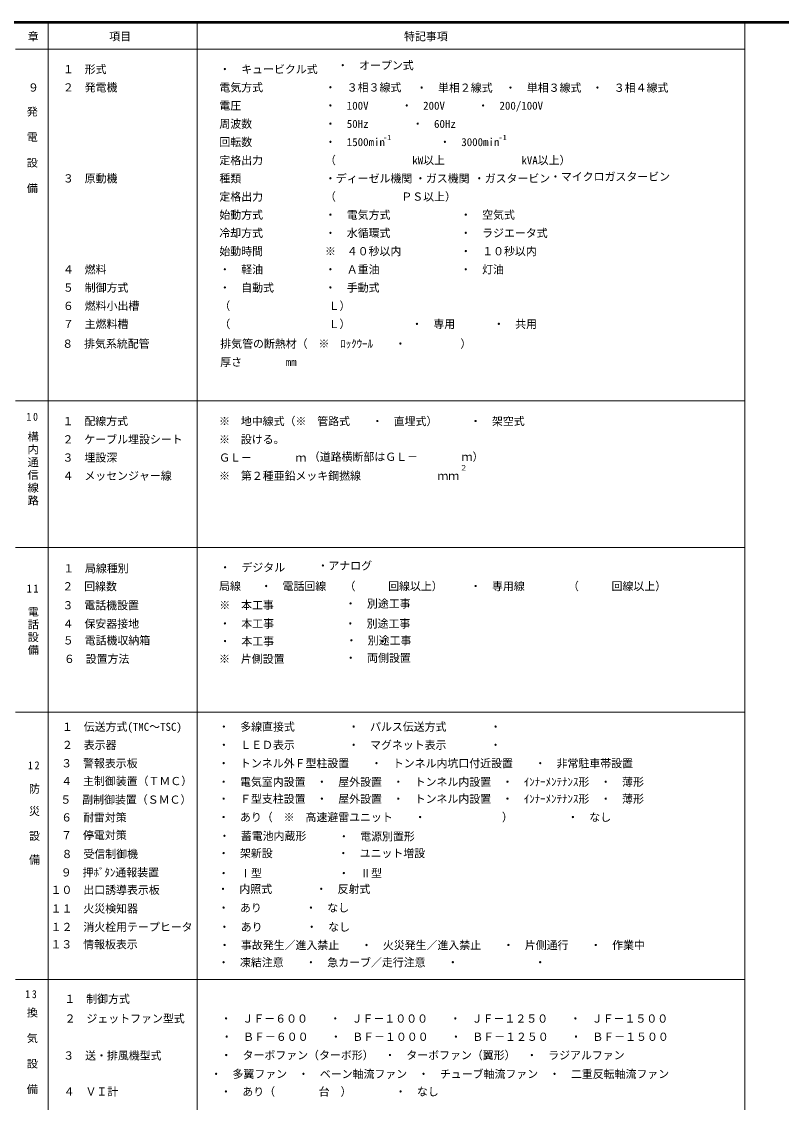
# Model space of a CAD drawing. Units: millimetres on the paper. Extents: x -606 to 402, y -274 to 280.
# Drawn here: x -194.6 to 14.2, y -17.3 to 279.6 of the extents above; entities that cross this region are included whole.
import ezdxf
from ezdxf.enums import TextEntityAlignment as Align

# ---------------------------------------------------------------- set-up
doc = ezdxf.new("R2010")
doc.units = ezdxf.units.MM
for name, color, linetype, lineweight in [('F-1_枠', 2, 'Continuous', 9), ('F-2_文字', 4, 'Continuous', 9), ('F-4', 7, 'Continuous', 9)]:
    doc.layers.add(name, color=color, linetype=linetype, lineweight=lineweight)
doc.styles.add('@ＭＳ ゴシック', font='')
doc.styles.add('ＭＳ ゴシック', font='')
doc.styles.get('@ＭＳ ゴシック').set_extended_font_data('@MS Gothic')
doc.styles.get('ＭＳ ゴシック').set_extended_font_data('MS Gothic')

msp = doc.modelspace()

# ---------------------------------------------------------------- linework, layer by layer
at = {"layer": 'F-1_枠'}
for p, q in [((402.393, 279.553), (-398.607, 279.553)), ((402.193, 279.353), (-398.407, 279.353)), ((401.993, 279.153), (-398.207, 279.153))]:
    msp.add_line(p, q, dxfattribs=at)
at = {"layer": 'F-2_文字', "color": 7}
for p, q in [((-187.344, 279.152), (-187.344, -154.333)), ((-146.345, 279.272), (-146.345, -154.333)), ((4.084, 279.153), (4.084, -154.333))]:
    msp.add_line(p, q, dxfattribs=at)
at = {"layer": 'F-4'}
for p, q in [((-196.271, 271.945), (4.084, 271.945)), ((-196.271, 175.371), (4.084, 175.371)), ((-196.271, 135.132), (4.084, 135.132)), ((-196.271, 89.848), (4.084, 89.848)), ((-196.271, 16.456), (4.084, 16.456))]:
    msp.add_line(p, q, dxfattribs=at)

# ---------------------------------------------------------------- texts
at = {"layer": 'F-2_文字', "style": 'ＭＳ ゴシック'}
for s, p in [('章', (-192.904, 273.722)), ('項目', (-170.527, 273.722)), ('特記事項', (-89.518, 273.722)), ('\u3000１\u3000形式', (-186.259, 264.698)), ('\u3000\u3000・\u3000キュービクル式', (-146.255, 264.698)), ('・\u3000オープン式', (-107.856, 265.776)), ('\u3000２\u3000発電機', (-186.259, 259.698)), ('\u3000\u3000電気方式', (-146.255, 259.698)), ('・\u3000３相３線式', (-111.25, 259.698)), ('・\u3000単相２線式', (-86.177, 259.608)), ('・\u3000単相３線式', (-61.765, 259.608)), ('・\u3000３相４線式', (-37.877, 259.608)), ('\u3000\u3000電圧', (-146.255, 254.698)), ('・\u3000100V\u3000\u3000\u3000・\u3000200V\u3000\u3000\u3000・\u3000200/100V', (-111.25, 254.698)), ('\u3000\u3000周波数', (-146.255, 249.698)), ('・\u300050Hz\u3000\u3000\u3000\u3000・\u300060Hz', (-111.25, 249.698)), ('\u3000\u3000回転数', (-146.255, 244.698)), ('・\u30001500min\u3000\u3000\u3000\u3000\u3000・\u30003000min', (-111.25, 244.698)), ('\u3000\u3000定格出力', (-146.255, 239.698)), ('（\u3000\u3000\u3000\u3000\u3000\u3000\u3000kW以上\u3000\u3000\u3000\u3000\u3000\u3000\u3000kVA以上）', (-111.25, 239.698)), ('\u3000３\u3000原動機', (-186.259, 234.698)), ('\u3000\u3000種類', (-146.255, 234.698)), ('・ディーゼル機関', (-111.25, 234.698)), ('・ガス機関', (-86.52, 234.698)), ('・ガスタービン', (-70.353, 234.698)), ('・マイクロガスタービン', (-49.421, 235.186)), ('\u3000\u3000定格出力', (-146.255, 229.698)), ('（\u3000\u3000\u3000\u3000\u3000\u3000ＰＳ以上）', (-111.25, 229.698)), ('\u3000\u3000始動方式', (-146.255, 224.698)), ('・\u3000電気方式', (-111.25, 224.698)), ('・\u3000空気式', (-74.053, 224.698)), ('\u3000\u3000冷却方式', (-146.255, 219.698)), ('・\u3000水循環式', (-111.25, 219.698)), ('・\u3000ラジエータ式', (-74.053, 219.698)), ('\u3000\u3000始動時間', (-146.255, 214.698)), ('※\u3000４０秒以内', (-111.25, 214.698)), ('・\u3000１０秒以内', (-74.053, 214.698)), ('\u3000４\u3000燃料', (-186.259, 209.698)), ('\u3000\u3000・\u3000軽油', (-146.255, 209.698)), ('・\u3000Ａ重油', (-111.25, 209.698)), ('・\u3000灯油', (-74.053, 209.698)), ('\u3000５\u3000制御方式', (-186.259, 204.698)), ('\u3000\u3000・\u3000自動式', (-146.255, 204.698)), ('・\u3000手動式', (-111.25, 204.698)), ('\u3000６\u3000燃料小出槽', (-186.259, 199.698)), ('\u3000\u3000（\u3000\u3000\u3000\u3000\u3000\u3000\u3000\u3000\u3000Ｌ）', (-146.255, 199.698)), ('\u3000７\u3000主燃料槽', (-186.259, 194.698)), ('\u3000\u3000（\u3000\u3000\u3000\u3000\u3000\u3000\u3000\u3000\u3000Ｌ）', (-146.255, 194.698)), ('・\u3000専用', (-87.461, 194.698)), ('・\u3000共用', (-64.97, 194.698)), ('\u3000８\u3000排気系統配管', (-186.433, 189.29)), ('\u3000\u3000排気管の断熱材（\u3000※\u3000ﾛｯｸｳｰﾙ\u3000\u3000・\u3000\u3000\u3000\u3000\u3000）', (-146.013, 189.29)), ('\u3000\u3000厚さ\u3000\u3000\u3000\u3000mm', (-146.013, 184.266)), ('\u3000１\u3000配線方式', (-186.347, 168.009)), ('\u3000\u3000※\u3000地中線式（※\u3000管路式\u3000\u3000・\u3000直埋式）\u3000\u3000\u3000・\u3000架空式', (-146.343, 168.009)), ('\u3000２\u3000ケーブル埋設シート', (-186.348, 163.009)), ('\u3000\u3000※\u3000設ける。', (-146.343, 163.009)), ('\u3000３\u3000埋設深', (-186.348, 158.009)), ('\u3000\u3000ＧＬ－\u3000\u3000\u3000\u3000ｍ', (-146.343, 158.009)), ('（道路横断部はＧＬ－\u3000\u3000\u3000\u3000ｍ）', (-115.687, 158.233)), ('\u3000４\u3000メッセンジャー線', (-186.347, 153.009)), ('\u3000\u3000※\u3000第２種亜鉛メッキ鋼撚線\u3000\u3000\u3000\u3000\u3000\u3000\u3000ｍｍ', (-146.343, 153.009)), ('\u3000１\u3000局線種別', (-186.175, 127.582)), ('\u3000\u3000・\u3000デジタル', (-146.195, 127.827)), ('・アナログ', (-113.307, 128.321)), ('\u3000２\u3000回線数', (-186.402, 122.644)), ('\u3000\u3000局線', (-146.324, 122.684)), ('・\u3000電話回線', (-128.89, 122.684)), ('（\u3000\u3000\u3000回線以上）', (-105.872, 122.684)), ('・\u3000専用線', (-71.344, 122.684)), ('（\u3000\u3000\u3000回線以上）', (-44.49, 122.684)), ('\u3000３\u3000電話機設置', (-186.358, 117.439)), ('\u3000\u3000※\u3000本工事', (-146.28, 117.479)), ('・\u3000別途工事', (-105.711, 117.909)), ('\u3000４\u3000保安器接地', (-186.313, 112.367)), ('\u3000\u3000・\u3000本工事', (-146.235, 112.407)), ('・\u3000別途工事', (-105.783, 112.407)), ('\u3000５\u3000電話機収納箱', (-186.263, 107.789)), ('\u3000\u3000・\u3000本工事', (-146.201, 107.559)), ('・\u3000別途工事', (-105.481, 107.779)), ('・\u3000\u3000', (-96.954, 107.585)), ('\u3000６\u3000設置方法', (-185.984, 102.722)), ('\u3000\u3000※\u3000片側設置', (-146.347, 102.722)), ('・\u3000両側設置', (-105.66, 102.985)), ('\u3000１\u3000伝送方式(TMC～TSC)', (-186.529, 84.066)), ('\u3000\u3000・\u3000多線直接式', (-146.525, 84.066)), ('・\u3000パルス伝送方式\u3000\u3000\u3000\u3000・\u3000', (-104.855, 84.066)), ('\u3000２\u3000表示器', (-186.529, 79.066)), ('\u3000\u3000・\u3000ＬＥＤ表示', (-146.525, 79.066)), ('・\u3000マグネット表示\u3000\u3000\u3000\u3000・\u3000', (-104.855, 79.066)), ('\u3000３\u3000警報表示板', (-186.725, 74.025)), ('\u3000\u3000・\u3000トンネル外Ｆ型柱設置\u3000\u3000・\u3000トンネル内坑口付近設置\u3000\u3000・\u3000非常駐車帯設置', (-146.583, 74.025)), ('\u3000４\u3000主制御装置（ＴＭＣ）', (-186.725, 69.146)), ('\u3000\u3000・\u3000電気室内設置\u3000・\u3000屋外設置\u3000・\u3000トンネル内設置\u3000・\u3000ｲﾝﾅｰﾒﾝﾃﾅﾝｽ形\u3000・\u3000薄形', (-146.583, 68.924)), ('\u3000５\u3000副制御装置（ＳＭＣ）', (-186.947, 64.045)), ('\u3000\u3000・\u3000Ｆ型支柱設置\u3000・\u3000屋外設置\u3000・\u3000トンネル内設置\u3000・\u3000ｲﾝﾅｰﾒﾝﾃﾅﾝｽ形\u3000・\u3000薄形', (-146.583, 64.267)), ('\u3000６\u3000耐雷対策', (-186.725, 59.166)), ('\u3000\u3000・\u3000あり（\u3000※\u3000高速避雷ユニット\u3000\u3000・\u3000\u3000\u3000\u3000\u3000\u3000\u3000）\u3000\u3000\u3000\u3000\u3000・\u3000なし', (-146.596, 59.222)), ('\u3000７\u3000停電対策', (-186.725, 54.287)), ('\u3000\u3000・\u3000蓄電池内蔵形', (-146.361, 54.065)), ('\u3000\u3000\u3000\u3000・\u3000電源別置形', (-119.548, 53.945)), ('\u3000８\u3000受信制御機', (-186.618, 49.107)), ('\u3000\u3000・\u3000架新設', (-146.596, 49.327)), ('\u3000\u3000\u3000\u3000\u3000\u3000・\u3000ユニット増設', (-125.705, 49.327)), ('\u3000９\u3000押ﾎﾞﾀﾝ通報装置', (-186.838, 44.049)), ('\u3000\u3000・\u3000Ⅰ型', (-146.596, 43.829)), ('\u3000\u3000\u3000\u3000\u3000\u3000\u3000・\u3000Ⅱ型', (-128.564, 43.829)), ('１０\u3000出口誘導表示板', (-186.645, 39.253)), ('・\u3000内照式\u3000\u3000\u3000\u3000・\u3000反射式', (-140.76, 39.493)), ('１１\u3000火災検知器', (-186.618, 34.128)), ('\u3000\u3000・\u3000あり\u3000\u3000\u3000\u3000・\u3000なし', (-146.596, 34.348)), ('１２\u3000消火栓用テープヒータ', (-186.618, 29.07)), ('\u3000\u3000・\u3000あり\u3000\u3000\u3000\u3000・\u3000なし', (-146.376, 29.07)), ('１３\u3000情報板表示', (-186.678, 24.3)), ('\u3000\u3000・\u3000事故発生／進入禁止\u3000\u3000・\u3000火災発生／進入禁止\u3000\u3000・\u3000片側通行\u3000\u3000・\u3000作業中', (-146.322, 24.07)), ('\u3000\u3000・\u3000凍結注意\u3000\u3000・\u3000急カーブ／走行注意\u3000\u3000・\u3000\u3000\u3000\u3000\u3000\u3000\u3000・\u3000\u3000\u3000\u3000', (-146.594, 19.344)), ('\u3000１\u3000制御方式', (-185.84, 9.308)), ('\u3000２\u3000ジェットファン型式', (-185.774, 3.915)), ('\u3000\u3000・\u3000ＪＦ－６００\u3000\u3000・\u3000ＪＦ－１０００\u3000\u3000・\u3000ＪＦ－１２５０\u3000\u3000・\u3000ＪＦ－１５００', (-145.915, 3.9)), ('\u3000\u3000・\u3000ＢＦ－６００\u3000\u3000・\u3000ＢＦ－１０００\u3000\u3000・\u3000ＢＦ－１２５０\u3000\u3000・\u3000ＢＦ－１５００', (-145.745, -1.096)), ('\u3000\u3000・\u3000ターボファン（ターボ形）\u3000・\u3000ターボファン（翼形）\u3000・\u3000ラジアルファン', (-145.874, -6.156)), ('\u3000３\u3000送・排風機型式', (-186.149, -6.25)), ('\u3000・\u3000多翼ファン\u3000・\u3000ベーン軸流ファン\u3000・\u3000チューブ軸流ファン\u3000・\u3000二重反転軸流ファン', (-145.65, -11.321)), ('\u3000４\u3000ＶＩ計', (-186.044, -16.141)), ('\u3000\u3000・\u3000あり（\u3000\u3000\u3000\u3000台\u3000）\u3000\u3000\u3000\u3000・\u3000なし', (-145.951, -16.17))]:
    msp.add_text(s, height=2.199, dxfattribs=at).set_placement(p, align=Align.BOTTOM_LEFT)
at = {"layer": 'F-2_文字', "color": 7, "style": 'ＭＳ ゴシック'}
for s, p in [('９', (-192.844, 259.666)), ('防', (-192.564, 67.013)), ('災', (-192.564, 60.898)), ('設', (-192.564, 54.103)), ('備', (-192.564, 47.535))]:
    msp.add_text(s, height=2.199, dxfattribs=at).set_placement(p, align=Align.BOTTOM_LEFT)
at = {"layer": 'F-2_文字', "color": 6, "style": 'ＭＳ ゴシック'}
for s, p in [('-1', (-95.281, 246.574)), ('-1', (-63.57, 246.574)), ('２', (-74.145, 155.81))]:
    msp.add_text(s, height=1.466, dxfattribs=at).set_placement(p, align=Align.BOTTOM_LEFT)
at = {"layer": 'F-2_文字', "color": 7, "char_height": 2.199, "attachment_point": 7, "rotation": 270, "style": '@ＭＳ ゴシック'}
for s, insert in [('\\T1.17;\u3000\u3000発\u3000電\u3000設\u3000備', (-193.145, 263.39)), ('\\T1.17;構内通信線路', (-192.904, 167.078)), ('\\T1.17;\u3000\u3000電話設備', (-192.868, 126.033)), ('\\T1.17;換\u3000気\u3000設\u3000備', (-193.126, 8.871))]:
    msp.add_mtext(s, dxfattribs=dict(at, insert=insert))
at = {"layer": 'F-2_文字', "color": 7, "char_height": 2.199, "attachment_point": 7, "style": 'ＭＳ ゴシック'}
for s, insert in [('\\T1.36;\\W0.9;10', (-193.281, 169.864)), ('\\T1.36;\\W0.9;11', (-193.172, 122.721)), ('\\T1.36;\\W0.9;12', (-192.844, 74.155)), ('\\T1.36;\\W0.9;13', (-193.609, 11.261))]:
    msp.add_mtext(s, dxfattribs=dict(at, insert=insert))

doc.saveas('drawing.dxf')
